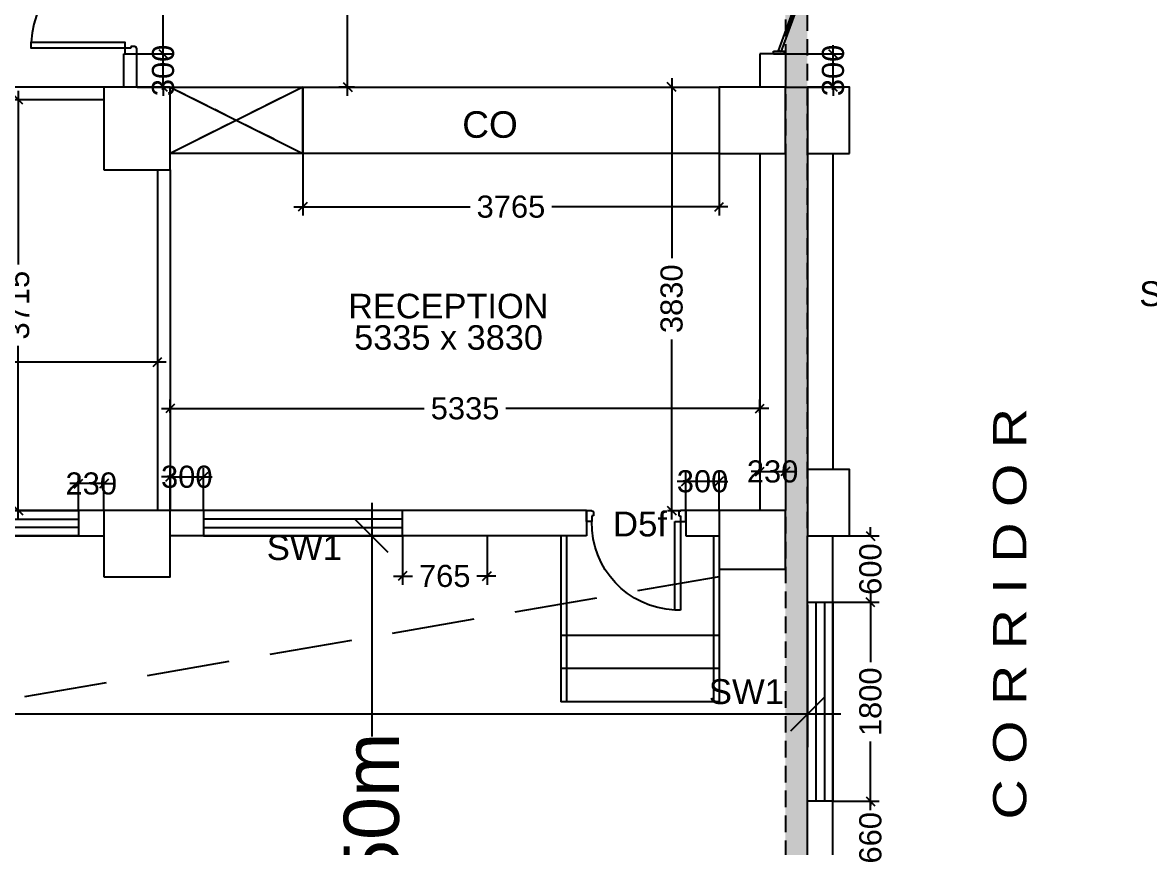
# Model space of a CAD drawing. Extents: x 6345096 to 6738923, y -6490958 to -6305885.
# Drawn here: x 6599949 to 6610143, y -6354358 to -6346897 of the extents above; entities that cross this region are included whole.
import ezdxf
from ezdxf.enums import TextEntityAlignment as Align

# ---------------------------------------------------------------- set-up
doc = ezdxf.new("R2010")
doc.units = 0
doc.header["$LTSCALE"] = 600
doc.header["$MEASUREMENT"] = 0
doc.header["$PDMODE"] = 35
doc.linetypes.add('HIDDEN', pattern=[0.375, 0.25, -0.125])
doc.linetypes.add('HIDDEN2', pattern=[0.1875, 0.125, -0.0625])
doc.layers.get('0').update_dxf_attribs({"linetype": 'CONTINUOUS'})
doc.layers.get('Defpoints').update_dxf_attribs({"linetype": 'CONTINUOUS'})
for name, color, linetype in [('8', 8, 'CONTINUOUS'), ('C00-00-00', 7, 'CONTINUOUS'), ('Counter', 7, 'CONTINUOUS'), ('DIMEN', 5, 'CONTINUOUS'), ('DOOR', 32, 'CONTINUOUS'), ('Duct', 8, 'CONTINUOUS'), ('Exp.Joint', 104, 'CONTINUOUS'), ('FURN', 32, 'CONTINUOUS'), ('HS', 251, 'CONTINUOUS'), ('joinery', 7, 'CONTINUOUS'), ('LA-column', 3, 'CONTINUOUS'), ('Room Dim', 1, 'CONTINUOUS'), ('Stairscase', 7, 'CONTINUOUS'), ('TEXT', 6, 'CONTINUOUS'), ('TXT', 6, 'CONTINUOUS'), ('Walls', 7, 'CONTINUOUS'), ('WIN', 151, 'CONTINUOUS'), ('Working Dim', 5, 'CONTINUOUS')]:
    doc.layers.add(name, color=color, linetype=linetype)
doc.styles.add('ari', font='arial.ttf')
doc.styles.add('ARIAL', font='arial.ttf')
doc.styles.get("Standard").update_dxf_attribs({"font": 'romans.shx'})
doc.dimstyles.new('int. dim', dxfattribs={"dimtxt": 200, "dimasz": 80, "dimexe": 80, "dimexo": 0, "dimgap": 70, "dimtad": 0, "dimdec": 0, "dimzin": 12, "dimdsep": 46, "dimtxsty": 'ari', "dimblk": 'OBLIQUE', "dimcen": 2, "dimdle": 80, "dimclrd": 256, "dimclre": 256, "dimclrt": 6, "dimadec": 0, "dimazin": 0, "dimtfac": 1, "dimtdec": 0, "dimtix": 1, "dimtmove": 2, "dimatfit": 3, "dimfxl": 1, "dimtolj": 1, "dimtzin": 0, "dimlwd": -1, "dimlwe": -1, "dimarcsym": 0})
doc.dimstyles.new('STANDARD$0', dxfattribs={"dimscale": 0, "dimtxt": 150, "dimasz": 125, "dimexe": 0.75, "dimexo": 1, "dimgap": 25, "dimtad": 1, "dimdec": 0, "dimdsep": 46, "dimtxsty": 'Standard', "dimblk1": 'DOT', "dimblk2": 'DOT', "dimsah": 1, "dimcen": 2.5, "dimclrd": 1, "dimclre": 1, "dimclrt": 3, "dimadec": 0, "dimazin": 0, "dimtfac": 1, "dimtdec": 0, "dimtmove": 0, "dimatfit": 3, "dimldrblk": 'DOT', "dimfxl": 1, "dimtolj": 1, "dimtzin": 0, "dimarcsym": 0})

# ---------------------------------------------------------------- blocks, each defined once
blk = doc.blocks.new('Z$W@#5624')
at = {"layer": 'DOOR'}
for p, q in [((19, 470), (840, 769)), ((28, 446), (849, 745)), ((188, 518), (680, 697)), ((676, 709), (685, 685)), ((183, 529), (192, 506)), ((0, 400), (0, 499)), ((0, 499), (25, 499)), ((19, 470), (28, 446)), ((25, 400), (25, 499)), ((1770, 453), (949, 154)), ((1779, 429), (957, 130)), ((1779, 429), (1770, 453)), ((1798, 499), (1773, 499)), ((1773, 400), (1773, 499)), ((1798, 400), (1798, 499)), ((0, 400), (25, 400)), ((1610, 381), (1117, 202)), ((1614, 369), (1606, 393)), ((1798, 400), (1773, 400)), ((1113, 214), (1122, 190))]:
    blk.add_line(p, q, dxfattribs=at)
at = {"layer": 'DOOR', "color": 145}
for centre, start_param, end_param in [((0, 449), 2.617994, 3.665191), ((1798, 449), -0.523599, 0.523599)]:
    blk.add_ellipse(centre, major_axis=(-899, 0), ratio=1, start_param=start_param, end_param=end_param, dxfattribs=at)
blk = doc.blocks.new('Z$W@#10897')
at = {"layer": 'DOOR'}
for p, q in [((43.9, 88.2), (0, 88.2)), ((0, 88.2), (0, 0)), ((43.9, 43.7), (43.9, 88.2)), ((1456.1, 43.7), (1456.1, 88.2)), ((1456.1, 88.2), (1500, 88.2)), ((1500, 88.2), (1500, 0)), ((0, 0), (43.9, 0)), ((55.8, 43.7), (43.9, 43.7)), ((43.9, 0), (43.9, 2)), ((55.8, 11.9), (53.8, 11.9)), ((55.8, 11.9), (55.8, 43.7)), ((1444.2, 11.9), (1444.2, 43.7)), ((1444.2, 43.7), (1456.1, 43.7)), ((1444.2, 11.9), (1446.2, 11.9)), ((1456.1, 0), (1456.1, 2)), ((1500, 0), (1456.1, 0))]:
    blk.add_line(p, q, dxfattribs=at)
for points in [[(88.4, 794.4), (88.4, 88.2), (43.9, 88.2), (43.9, 794.4)], [(1411.6, 794.4), (1411.6, 88.2), (1456.1, 88.2), (1456.1, 794.4)]]:
    blk.add_lwpolyline(points, close=True, dxfattribs=at)
at = {"layer": 'DOOR', "color": 145}
for centre, start, end in [((56.7, 101.7), 358.88707, 87.38228), ((1443.3, 101.7), 92.61772, 181.11293)]:
    blk.add_arc(centre, 693.4, start, end, dxfattribs=at)
at = {"layer": 'DOOR'}
for centre, start, end in [((43.9, 11.9), 270, 0), ((1456.1, 11.9), 180, 270)]:
    blk.add_arc(centre, 9.92, start, end, dxfattribs=at)
blk = doc.blocks.new('_Oblique')
at = {"color": 0, "linetype": 'ByBlock', "lineweight": -2}
blk.add_line((-0.5, -0.5), (0.5, 0.5), dxfattribs=at)
blk = doc.blocks.new('*D273')
at = {"layer": 'Defpoints', "color": 0, "transparency": 16777216}
for p in [(6603108, -6351540), (6603179, -6351540, -2), (6603179, -6357040, -7)]:
    blk.add_point(p, dxfattribs=at)
at = {"layer": 'DIMEN', "color": 8, "transparency": 16777216}
for p, q in [((6603108, -6351240), (6603108, -6353355)), ((6603179, -6351540), (6602808, -6351540)), ((6603108, -6357340), (6603108, -6355225)), ((6603179, -6357040), (6602808, -6357040))]:
    blk.add_line(p, q, dxfattribs=at)
at = {"layer": 'DIMEN', "color": 8, "transparency": 16777216, "xscale": 300, "yscale": 300, "zscale": 300}
for p, rotation in [((6603108, -6351540), 90), ((6603108, -6357040), 270)]:
    blk.add_blockref('_Oblique', p, dxfattribs=dict(at, rotation=rotation))
at = {"layer": 'DIMEN', "color": 7, "transparency": 16777216, "insert": (6603108, -6354290), "char_height": 500, "attachment_point": 5, "rotation": 90, "style": 'ari'}
blk.add_mtext('\\A1;5.50m', dxfattribs=at)
blk = doc.blocks.new('*D573')
at = {"layer": 'Defpoints', "color": 0, "transparency": 16777216}
for p in [(6600982, -6347180, 0), (6601221, -6347180), (6600985, -6347480, 5)]:
    blk.add_point(p, dxfattribs=at)
at = {"layer": 'Working Dim', "transparency": 16777216}
for p, q in [((6601221, -6347180), (6601221, -6347100)), ((6600982, -6347180), (6601301, -6347180)), ((6601221, -6347480), (6601221, -6347180)), ((6600985, -6347480), (6601301, -6347480)), ((6601221, -6347480), (6601221, -6347560))]:
    blk.add_line(p, q, dxfattribs=at)
at = {"layer": 'Working Dim', "transparency": 16777216, "xscale": 80, "yscale": 80, "zscale": 80}
for p, rotation in [((6601221, -6347180), 270), ((6601221, -6347480), 90)]:
    blk.add_blockref('_Oblique', p, dxfattribs=dict(at, rotation=rotation))
at = {"layer": 'Working Dim', "color": 6, "transparency": 16777216, "insert": (6601221, -6347330), "char_height": 200, "attachment_point": 5, "rotation": 90, "style": 'ari'}
blk.add_mtext('\\A1;300', dxfattribs=at)
blk = doc.blocks.new('*D574')
at = {"layer": 'Defpoints', "color": 0, "transparency": 16777216}
for p in [(6600982, -6345380, 5), (6601221, -6345380), (6600982, -6347180, 0)]:
    blk.add_point(p, dxfattribs=at)
at = {"layer": 'Working Dim', "transparency": 16777216}
for p, q in [((6601221, -6345300), (6601221, -6345921)), ((6600982, -6345380), (6601301, -6345380)), ((6601221, -6347260), (6601221, -6346639)), ((6600982, -6347180), (6601301, -6347180))]:
    blk.add_line(p, q, dxfattribs=at)
at = {"layer": 'Working Dim', "transparency": 16777216, "xscale": 80, "yscale": 80, "zscale": 80}
for p, rotation in [((6601221, -6345380), 90), ((6601221, -6347180), 270)]:
    blk.add_blockref('_Oblique', p, dxfattribs=dict(at, rotation=rotation))
at = {"layer": 'Working Dim', "color": 6, "transparency": 16777216, "insert": (6601221, -6346280), "char_height": 200, "attachment_point": 5, "rotation": 90, "style": 'ari'}
blk.add_mtext('\\A1;1800', dxfattribs=at)
blk = doc.blocks.new('*D576')
at = {"layer": 'Defpoints', "color": 0, "transparency": 16777216}
for p in [(6606849, -6347180, 0), (6607281, -6347180), (6606849, -6347480, 0)]:
    blk.add_point(p, dxfattribs=at)
at = {"layer": 'Working Dim', "transparency": 16777216}
for p, q in [((6607281, -6347180), (6607281, -6347100)), ((6606849, -6347180), (6607361, -6347180)), ((6607281, -6347480), (6607281, -6347180)), ((6606849, -6347480), (6607361, -6347480)), ((6607281, -6347480), (6607281, -6347560))]:
    blk.add_line(p, q, dxfattribs=at)
at = {"layer": 'Working Dim', "transparency": 16777216, "xscale": 80, "yscale": 80, "zscale": 80}
for p, rotation in [((6607281, -6347180), 270), ((6607281, -6347480), 90)]:
    blk.add_blockref('_Oblique', p, dxfattribs=dict(at, rotation=rotation))
at = {"layer": 'Working Dim', "color": 6, "transparency": 16777216, "insert": (6607281, -6347330), "char_height": 200, "attachment_point": 5, "rotation": 90, "style": 'ari'}
blk.add_mtext('\\A1;300', dxfattribs=at)
blk = doc.blocks.new('*D577')
at = {"layer": 'Defpoints', "color": 0, "transparency": 16777216}
for p in [(6605784, -6347480, 0), (6605784, -6351310, 6), (6605821, -6351310)]:
    blk.add_point(p, dxfattribs=at)
at = {"layer": 'Working Dim', "transparency": 16777216}
for p, q in [((6605821, -6347400), (6605821, -6349027)), ((6605784, -6347480), (6605901, -6347480)), ((6605821, -6351390), (6605821, -6349764)), ((6605784, -6351310), (6605901, -6351310))]:
    blk.add_line(p, q, dxfattribs=at)
at = {"layer": 'Working Dim', "transparency": 16777216, "xscale": 80, "yscale": 80, "zscale": 80}
for p, rotation in [((6605821, -6347480), 90), ((6605821, -6351310), 270)]:
    blk.add_blockref('_Oblique', p, dxfattribs=dict(at, rotation=rotation))
at = {"layer": 'Working Dim', "color": 6, "transparency": 16777216, "insert": (6605821, -6349395), "char_height": 200, "attachment_point": 5, "rotation": 90, "style": 'ari'}
blk.add_mtext('\\A1;3830', dxfattribs=at)
blk = doc.blocks.new('*D578')
at = {"layer": 'Defpoints', "color": 0, "transparency": 16777216}
for p in [(6606619, -6350387), (6601285, -6350427, 5), (6606619, -6350427, 4)]:
    blk.add_point(p, dxfattribs=at)
at = {"layer": 'Working Dim', "transparency": 16777216}
for p, q in [((6601205, -6350387), (6603583, -6350387)), ((6601285, -6350427), (6601285, -6350307)), ((6606699, -6350387), (6604322, -6350387)), ((6606619, -6350427), (6606619, -6350307))]:
    blk.add_line(p, q, dxfattribs=at)
at = {"layer": 'Working Dim', "transparency": 16777216, "xscale": 80, "yscale": 80, "zscale": 80, "rotation": 180}
blk.add_blockref('_Oblique', (6601285, -6350387), dxfattribs=at)
at = {"layer": 'Working Dim', "transparency": 16777216, "xscale": 80, "yscale": 80, "zscale": 80}
blk.add_blockref('_Oblique', (6606619, -6350387), dxfattribs=at)
at = {"layer": 'Working Dim', "color": 6, "transparency": 16777216, "insert": (6603952, -6350387), "char_height": 200, "attachment_point": 5, "style": 'ari'}
blk.add_mtext('\\A1;5335', dxfattribs=at)
blk = doc.blocks.new('*D579')
at = {"layer": 'Defpoints', "color": 0, "transparency": 16777216}
for p in [(6606619, -6350990, 5), (6606849, -6350958), (6606849, -6350990, 5)]:
    blk.add_point(p, dxfattribs=at)
at = {"layer": 'Working Dim', "transparency": 16777216}
for p, q in [((6606619, -6350990), (6606619, -6350878)), ((6606849, -6350990), (6606849, -6350878)), ((6606619, -6350958), (6606539, -6350958)), ((6606619, -6350958), (6606849, -6350958)), ((6606849, -6350958), (6606929, -6350958))]:
    blk.add_line(p, q, dxfattribs=at)
at = {"layer": 'Working Dim', "transparency": 16777216, "xscale": 80, "yscale": 80, "zscale": 80}
blk.add_blockref('_Oblique', (6606619, -6350958), dxfattribs=at)
at = {"layer": 'Working Dim', "transparency": 16777216, "xscale": 80, "yscale": 80, "zscale": 80, "rotation": 180}
blk.add_blockref('_Oblique', (6606849, -6350958), dxfattribs=at)
at = {"layer": 'Working Dim', "color": 6, "transparency": 16777216, "insert": (6606734, -6350958), "char_height": 200, "attachment_point": 5, "style": 'ari'}
blk.add_mtext('\\A1;230', dxfattribs=at)
blk = doc.blocks.new('*D580')
at = {"layer": 'Defpoints', "color": 0, "transparency": 16777216}
for p in [(6602890, -6341480), (6602951, -6341480, 5), (6602951, -6347480, 0)]:
    blk.add_point(p, dxfattribs=at)
at = {"layer": 'Working Dim', "transparency": 16777216}
for p, q in [((6602890, -6341400), (6602890, -6344111)), ((6602951, -6341480), (6602810, -6341480)), ((6602890, -6347560), (6602890, -6344849)), ((6602951, -6347480), (6602810, -6347480))]:
    blk.add_line(p, q, dxfattribs=at)
at = {"layer": 'Working Dim', "transparency": 16777216, "xscale": 80, "yscale": 80, "zscale": 80}
for p, rotation in [((6602890, -6341480), 90), ((6602890, -6347480), 270)]:
    blk.add_blockref('_Oblique', p, dxfattribs=dict(at, rotation=rotation))
at = {"layer": 'Working Dim', "color": 6, "transparency": 16777216, "insert": (6602890, -6344480), "char_height": 200, "attachment_point": 5, "rotation": 90, "style": 'ari'}
blk.add_mtext('\\A1;6000', dxfattribs=at)
blk = doc.blocks.new('*D581')
at = {"layer": 'Defpoints', "color": 0, "transparency": 16777216}
for p in [(6605950, -6351047), (6605950, -6351310, 5), (6606250, -6351310, 5)]:
    blk.add_point(p, dxfattribs=at)
at = {"layer": 'Working Dim', "transparency": 16777216}
for p, q in [((6605950, -6351310), (6605950, -6350967)), ((6606250, -6351310), (6606250, -6350967)), ((6605950, -6351047), (6605870, -6351047)), ((6606250, -6351047), (6605950, -6351047)), ((6606250, -6351047), (6606330, -6351047))]:
    blk.add_line(p, q, dxfattribs=at)
at = {"layer": 'Working Dim', "transparency": 16777216, "xscale": 80, "yscale": 80, "zscale": 80}
blk.add_blockref('_Oblique', (6605950, -6351047), dxfattribs=at)
at = {"layer": 'Working Dim', "transparency": 16777216, "xscale": 80, "yscale": 80, "zscale": 80, "rotation": 180}
blk.add_blockref('_Oblique', (6606250, -6351047), dxfattribs=at)
at = {"layer": 'Working Dim', "color": 6, "transparency": 16777216, "insert": (6606100, -6351047), "char_height": 200, "attachment_point": 5, "style": 'ari'}
blk.add_mtext('\\A1;300', dxfattribs=at)
blk = doc.blocks.new('*D582')
at = {"layer": 'Defpoints', "color": 0, "transparency": 16777216}
for p in [(6601586, -6351006), (6601285, -6351310, 5), (6601586, -6351310, 11)]:
    blk.add_point(p, dxfattribs=at)
at = {"layer": 'Working Dim', "transparency": 16777216}
for p, q in [((6601285, -6351006), (6601205, -6351006)), ((6601285, -6351310), (6601285, -6350926)), ((6601285, -6351006), (6601586, -6351006)), ((6601586, -6351310), (6601586, -6350926)), ((6601586, -6351006), (6601666, -6351006))]:
    blk.add_line(p, q, dxfattribs=at)
at = {"layer": 'Working Dim', "transparency": 16777216, "xscale": 80, "yscale": 80, "zscale": 80}
blk.add_blockref('_Oblique', (6601285, -6351006), dxfattribs=at)
at = {"layer": 'Working Dim', "transparency": 16777216, "xscale": 80, "yscale": 80, "zscale": 80, "rotation": 180}
blk.add_blockref('_Oblique', (6601586, -6351006), dxfattribs=at)
at = {"layer": 'Working Dim', "color": 6, "transparency": 16777216, "insert": (6601435, -6351006), "char_height": 200, "attachment_point": 5, "style": 'ari'}
blk.add_mtext('\\A1;300', dxfattribs=at)
blk = doc.blocks.new('*D589')
at = {"layer": 'Defpoints', "color": 0, "transparency": 16777216}
for p in [(6594706, -6349967, 5), (6601170, -6349967, 5), (6601170, -6349967)]:
    blk.add_point(p, dxfattribs=at)
at = {"layer": 'Working Dim', "transparency": 16777216}
for p, q in [((6594706, -6349967), (6594706, -6349887)), ((6594626, -6349967), (6597569, -6349967)), ((6601250, -6349967), (6598308, -6349967)), ((6601170, -6349967), (6601170, -6350047))]:
    blk.add_line(p, q, dxfattribs=at)
at = {"layer": 'Working Dim', "transparency": 16777216, "xscale": 80, "yscale": 80, "zscale": 80, "rotation": 180}
blk.add_blockref('_Oblique', (6594706, -6349967), dxfattribs=at)
at = {"layer": 'Working Dim', "transparency": 16777216, "xscale": 80, "yscale": 80, "zscale": 80}
blk.add_blockref('_Oblique', (6601170, -6349967), dxfattribs=at)
at = {"layer": 'Working Dim', "color": 6, "transparency": 16777216, "insert": (6597938, -6349967), "char_height": 200, "attachment_point": 5, "style": 'ari'}
blk.add_mtext('\\A1;6465', dxfattribs=at)
blk = doc.blocks.new('*D594')
at = {"layer": 'Defpoints', "color": 0, "transparency": 16777216}
for p in [(6599911, -6347595), (6599943, -6347595, 5), (6599943, -6351310, 10)]:
    blk.add_point(p, dxfattribs=at)
at = {"layer": 'Working Dim', "transparency": 16777216}
for p, q in [((6599911, -6347515), (6599911, -6349084)), ((6599943, -6347595), (6599831, -6347595)), ((6599911, -6351390), (6599911, -6349822)), ((6599943, -6351310), (6599831, -6351310))]:
    blk.add_line(p, q, dxfattribs=at)
at = {"layer": 'Working Dim', "transparency": 16777216, "xscale": 80, "yscale": 80, "zscale": 80}
for p, rotation in [((6599911, -6347595), 90), ((6599911, -6351310), 270)]:
    blk.add_blockref('_Oblique', p, dxfattribs=dict(at, rotation=rotation))
at = {"layer": 'Working Dim', "color": 6, "transparency": 16777216, "insert": (6599911, -6349453), "char_height": 200, "attachment_point": 5, "rotation": 90, "style": 'ari'}
blk.add_mtext('\\A1;3715', dxfattribs=at)
blk = doc.blocks.new('*D603')
at = {"layer": 'Defpoints', "color": 0, "transparency": 16777216}
for p in [(6600456, -6351067), (6600456, -6351310, 11), (6600686, -6351310, 11)]:
    blk.add_point(p, dxfattribs=at)
at = {"layer": 'Working Dim', "transparency": 16777216}
for p, q in [((6600456, -6351310), (6600456, -6350987)), ((6600686, -6351310), (6600686, -6350987)), ((6600456, -6351067), (6600376, -6351067)), ((6600686, -6351067), (6600456, -6351067)), ((6600686, -6351067), (6600766, -6351067))]:
    blk.add_line(p, q, dxfattribs=at)
at = {"layer": 'Working Dim', "transparency": 16777216, "xscale": 80, "yscale": 80, "zscale": 80}
blk.add_blockref('_Oblique', (6600456, -6351067), dxfattribs=at)
at = {"layer": 'Working Dim', "transparency": 16777216, "xscale": 80, "yscale": 80, "zscale": 80, "rotation": 180}
blk.add_blockref('_Oblique', (6600686, -6351067), dxfattribs=at)
at = {"layer": 'Working Dim', "color": 6, "transparency": 16777216, "insert": (6600571, -6351067), "char_height": 200, "attachment_point": 5, "style": 'ari'}
blk.add_mtext('\\A1;230', dxfattribs=at)
blk = doc.blocks.new('*D612')
at = {"layer": 'Defpoints', "color": 0, "transparency": 16777216}
for p in [(6607430, -6351540, 1), (6607280, -6352140, 5), (6607619, -6352140)]:
    blk.add_point(p, dxfattribs=at)
at = {"layer": 'Working Dim', "transparency": 16777216}
for p, q in [((6607619, -6351540), (6607619, -6351460)), ((6607430, -6351540), (6607699, -6351540)), ((6607619, -6351540), (6607619, -6351549)), ((6607619, -6352140), (6607619, -6352131)), ((6607280, -6352140), (6607699, -6352140)), ((6607619, -6352140), (6607619, -6352220))]:
    blk.add_line(p, q, dxfattribs=at)
at = {"layer": 'Working Dim', "transparency": 16777216, "xscale": 80, "yscale": 80, "zscale": 80}
for p, rotation in [((6607619, -6351540), 270), ((6607619, -6352140), 90)]:
    blk.add_blockref('_Oblique', p, dxfattribs=dict(at, rotation=rotation))
at = {"layer": 'Working Dim', "color": 6, "transparency": 16777216, "insert": (6607619, -6351840), "char_height": 200, "attachment_point": 5, "rotation": 90, "style": 'ari'}
blk.add_mtext('\\A1;600', dxfattribs=at)
blk = doc.blocks.new('*D613')
at = {"layer": 'Defpoints', "color": 0, "transparency": 16777216}
for p in [(6607280, -6352140, 5), (6607280, -6353940, 5), (6607619, -6353940)]:
    blk.add_point(p, dxfattribs=at)
at = {"layer": 'Working Dim', "transparency": 16777216}
for p, q in [((6607619, -6352060), (6607619, -6352681)), ((6607280, -6352140), (6607699, -6352140)), ((6607619, -6354020), (6607619, -6353399)), ((6607280, -6353940), (6607699, -6353940))]:
    blk.add_line(p, q, dxfattribs=at)
at = {"layer": 'Working Dim', "transparency": 16777216, "xscale": 80, "yscale": 80, "zscale": 80}
for p, rotation in [((6607619, -6352140), 90), ((6607619, -6353940), 270)]:
    blk.add_blockref('_Oblique', p, dxfattribs=dict(at, rotation=rotation))
at = {"layer": 'Working Dim', "color": 6, "transparency": 16777216, "insert": (6607619, -6353040), "char_height": 200, "attachment_point": 5, "rotation": 90, "style": 'ari'}
blk.add_mtext('\\A1;1800', dxfattribs=at)
blk = doc.blocks.new('*D614')
at = {"layer": 'Defpoints', "color": 0, "transparency": 16777216}
for p in [(6607280, -6353940, 5), (6607280, -6354600, 5), (6607619, -6354600)]:
    blk.add_point(p, dxfattribs=at)
at = {"layer": 'Working Dim', "transparency": 16777216}
for p, q in [((6607619, -6353940), (6607619, -6353860)), ((6607280, -6353940), (6607699, -6353940)), ((6607619, -6353940), (6607619, -6353979)), ((6607619, -6354600), (6607619, -6354561)), ((6607280, -6354600), (6607699, -6354600)), ((6607619, -6354600), (6607619, -6354680))]:
    blk.add_line(p, q, dxfattribs=at)
at = {"layer": 'Working Dim', "transparency": 16777216, "xscale": 80, "yscale": 80, "zscale": 80}
for p, rotation in [((6607619, -6353940), 270), ((6607619, -6354600), 90)]:
    blk.add_blockref('_Oblique', p, dxfattribs=dict(at, rotation=rotation))
at = {"layer": 'Working Dim', "color": 6, "transparency": 16777216, "insert": (6607619, -6354270), "char_height": 200, "attachment_point": 5, "rotation": 90, "style": 'ari'}
blk.add_mtext('\\A1;660', dxfattribs=at)
blk = doc.blocks.new('*D1188')
at = {"layer": 'Defpoints', "color": 0, "transparency": 16777216}
for p in [(6576789, -6352150, 11182), (6607050, -6352162, 5), (6607050, -6353152)]:
    blk.add_point(p, dxfattribs=at)
at = {"layer": 'DIMEN', "color": 8, "transparency": 16777216}
for p, q in [((6576789, -6352150), (6576789, -6353452)), ((6607050, -6352162), (6607050, -6353452)), ((6576489, -6353152), (6590791, -6353152)), ((6607350, -6353152), (6593048, -6353152))]:
    blk.add_line(p, q, dxfattribs=at)
at = {"layer": 'DIMEN', "color": 8, "transparency": 16777216, "xscale": 300, "yscale": 300, "zscale": 300, "rotation": 180}
blk.add_blockref('_Oblique', (6576789, -6353152), dxfattribs=at)
at = {"layer": 'DIMEN', "color": 8, "transparency": 16777216, "xscale": 300, "yscale": 300, "zscale": 300}
blk.add_blockref('_Oblique', (6607050, -6353152), dxfattribs=at)
at = {"layer": 'DIMEN', "color": 7, "transparency": 16777216, "insert": (6591919, -6353152), "char_height": 500, "attachment_point": 5, "style": 'ari'}
blk.add_mtext('\\A1;30.26m', dxfattribs=at)
blk = doc.blocks.new('*D1254')
at = {"layer": 'Defpoints', "color": 0, "transparency": 16777216}
for p in [(6603386, -6351541, 11), (6604151, -6351541, 5), (6604151, -6351903)]:
    blk.add_point(p, dxfattribs=at)
at = {"layer": 'Working Dim', "transparency": 16777216}
for p, q in [((6603386, -6351541), (6603386, -6351983)), ((6604151, -6351541), (6604151, -6351983)), ((6603306, -6351903), (6603477, -6351903)), ((6604231, -6351903), (6604059, -6351903))]:
    blk.add_line(p, q, dxfattribs=at)
at = {"layer": 'Working Dim', "transparency": 16777216, "xscale": 80, "yscale": 80, "zscale": 80, "rotation": 180}
blk.add_blockref('_Oblique', (6603386, -6351903), dxfattribs=at)
at = {"layer": 'Working Dim', "transparency": 16777216, "xscale": 80, "yscale": 80, "zscale": 80}
blk.add_blockref('_Oblique', (6604151, -6351903), dxfattribs=at)
at = {"layer": 'Working Dim', "color": 6, "transparency": 16777216, "insert": (6603768, -6351903), "char_height": 200, "attachment_point": 5, "style": 'ari'}
blk.add_mtext('\\A1;765', dxfattribs=at)
blk = doc.blocks.new('1000')
at = {"layer": 'DOOR'}
for p, q in [((0, -100), (0, 0)), ((0, 0), (50, 0)), ((50, -100), (0, -100)), ((50, 0), (50, -2)), ((63, -49), (50, -49)), ((50, -49), (50, -100)), ((50, -100), (50, -901)), ((100, -100), (50, -100)), ((63, -13), (61, -13)), ((63, -13), (63, -49)), ((100, -901), (100, -100)), ((837, -13), (837, -49)), ((837, -13), (839, -13)), ((837, -49), (850, -49)), ((850, 0), (850, -2)), ((900, 0), (850, 0)), ((850, -49), (850, -100)), ((850, -100), (900, -100)), ((900, -100), (900, 0)), ((50, -901), (100, -901))]:
    blk.add_line(p, q, dxfattribs=at)
for centre, major_axis, start_param, end_param in [((50, -13), (-7.95, 7.95), 3.926991, 5.497787), ((850, -13), (7.95, 7.95), 0.785398, 2.356194)]:
    blk.add_ellipse(centre, major_axis=major_axis, ratio=1, start_param=start_param, end_param=end_param, dxfattribs=at)
at = {"layer": 'DOOR', "color": 145}
blk.add_ellipse((64, -115), major_axis=(-520, 590), ratio=1, start_param=2.464943, end_param=4.009476, dxfattribs=at)
blk = doc.blocks.new('A$C2CD672AE')
at = {"layer": 'C00-00-00', "color": 8, "linetype": 'HIDDEN'}
for points in [[(74730.1, 105113.6), (74730.1, 104883.6)], [(75630.1, 105113.6), (75630.2, 104883.6)], [(74500.1, 104883.6), (74500.1, 104883.6), (74500.1, 103383.6)], [(74550.1, 104883.6), (74550.1, 103383.6)]]:
    blk.add_lwpolyline(points, dxfattribs=at)
at = {"layer": 'C00-00-00', "color": 8, "linetype": 'HIDDEN', "elevation": 0.2}
for points in [[(75880.1, 104883.5), (75880.1, 103383.6)], [(75930.1, 104583.7), (75930.1, 103383.6)]]:
    blk.add_lwpolyline(points, dxfattribs=at)
at = {"layer": 'FURN', "color": 8, "linetype": 'HIDDEN'}
for p, q in [((72165.8, 108943.6, 0.2), (70966.1, 108343.6, 0.2)), ((70966.1, 108943.6, 0.2), (72165.8, 108343.6, 0.2))]:
    blk.add_line(p, q, dxfattribs=at)
at = {"layer": 'FURN', "color": 8, "linetype": 'HIDDEN', "elevation": 0.2}
blk.add_lwpolyline([(70966.1, 108943.6), (72165.8, 108943.6), (72165.8, 108343.6), (70966.1, 108343.6)], close=True, dxfattribs=at)
at = {"layer": 'Walls', "color": 8, "linetype": 'HIDDEN'}
for p, q in [((70547.6, 108943.6), (70547.6, 109243.6)), ((70662.6, 108943.6), (70662.6, 109243.6)), ((76530.1, 109243.6), (76300.1, 109243.6)), ((76300.1, 109243.6), (76300.1, 108943.6)), ((76530.1, 109243.6), (76530.1, 108943.6)), ((76300, 108343.5), (76300, 105113.7)), ((76530.1, 108343.5), (76530.1, 105113.7)), ((76730.1, 108343.5), (76730.1, 105483.5)), ((76960.2, 108343.5), (76960.2, 105483.5)), ((70851.1, 108193.5), (70851.1, 105113.6)), ((70966.1, 108193.5), (70966.1, 105113.6)), ((70366.1, 105113.6), (64872.1, 105113.5)), ((74730.1, 105113.6), (70966.1, 105113.6)), ((75930.1, 105113.6), (75630.1, 105113.6)), ((64872.1, 104883.5), (70366.1, 104883.5)), ((74730.1, 104883.6), (70966.1, 104883.6)), ((75630.2, 104883.6), (75930.1, 104883.5)), ((76730.1, 97953.4), (76730.1, 104883.5)), ((76960.1, 97953.4), (76960.1, 104883.5)), ((75930.1, 103983.6, -2.4), (74500.1, 103983.6, -2.4)), ((75930.1, 103683.6, -2.4), (74500.1, 103683.6, -2.4)), ((75930.1, 103383.6, -2.4), (74500.1, 103383.6, -2.4))]:
    blk.add_line(p, q, dxfattribs=at)
for points in [[(70547.6, 109243.6), (70662.6, 109243.6)], [(70366.1, 108943.6), (66372.1, 108943.6)], [(70366.1, 108828.6), (66372.1, 108828.6)]]:
    blk.add_lwpolyline(points, dxfattribs=at)
at = {"layer": 'TXT', "color": 8, "linetype": 'HIDDEN', "style": 'ARIAL', "width": 1.2}
blk.add_text('3.60 M      W I D E      C O R R I D O R', height=300.522, rotation=90, dxfattribs=at).set_placement((78709.6, 101702.7, 2.1), align=Align.CENTER)
blk = doc.blocks.new('*D2471')
at = {"layer": 'Defpoints', "color": 0, "transparency": 16777216}
for p in [(6602484, -6348080, 0), (6606250, -6348080), (6602484, -6348563)]:
    blk.add_point(p, dxfattribs=at)
at = {"layer": 'Working Dim', "transparency": 16777216}
for p, q in [((6602484, -6348080), (6602484, -6348643)), ((6606250, -6348080), (6606250, -6348643)), ((6602404, -6348563), (6603998, -6348563)), ((6606330, -6348563), (6604736, -6348563))]:
    blk.add_line(p, q, dxfattribs=at)
at = {"layer": 'Working Dim', "transparency": 16777216, "xscale": 80, "yscale": 80, "zscale": 80, "rotation": 180}
blk.add_blockref('_Oblique', (6602484, -6348563), dxfattribs=at)
at = {"layer": 'Working Dim', "transparency": 16777216, "xscale": 80, "yscale": 80, "zscale": 80}
blk.add_blockref('_Oblique', (6606250, -6348563), dxfattribs=at)
at = {"layer": 'Working Dim', "color": 6, "transparency": 16777216, "insert": (6604367, -6348563), "char_height": 200, "attachment_point": 5, "style": 'ari'}
blk.add_mtext('\\A1;3765', dxfattribs=at)

msp = doc.modelspace()

# ---------------------------------------------------------------- hatches: boundary and pattern name
at = {"layer": 'Exp.Joint', "linetype": 'HIDDEN'}
msp.add_hatch(color=256, dxfattribs=at).paths.add_polyline_path([(6607049.53, -6334493.662), (6606849.529, -6334493.662), (6606849.529, -6455196.234), (6607049.53, -6455196.234)])

# ---------------------------------------------------------------- linework, layer by layer
at = {"layer": 'Counter', "color": 8, "linetype": 'Continuous'}
for p, q in [((6602484.209, -6347480.318, -4.94), (6601285.439, -6348080.318, -4.94)), ((6601285.439, -6347480.318, -4.94), (6602484.209, -6348080.318, -4.94))]:
    msp.add_line(p, q, dxfattribs=at)
at = {"layer": 'Counter', "color": 8, "linetype": 'Continuous', "elevation": -4.94}
msp.add_lwpolyline([(6601285.439, -6347480.318), (6602484.209, -6347480.318), (6602484.209, -6348080.318), (6601285.439, -6348080.318)], close=True, dxfattribs=at)
at = {"layer": 'Counter', "linetype": 'Continuous', "elevation": -4.94}
msp.add_lwpolyline([(6602484.209, -6347480.318), (6606249.44, -6347480.429), (6606249.44, -6347480.429), (6606249.44, -6347480.429), (6606249.44, -6348080.318), (6602484.209, -6348080.318)], close=True, dxfattribs=at)
at = {"layer": 'Duct', "color": 8, "linetype": 'HIDDEN2', "ltscale": 10}
msp.add_line((6606249.529, -6351910.251, 5.322), (6577589.532, -6356867.128, -1.277), dxfattribs=at)
at = {"layer": 'Exp.Joint', "linetype": 'HIDDEN', "elevation": -11180.98}
msp.add_lwpolyline([(6607049.53, -6334493.662), (6606849.529, -6334493.662), (6606849.529, -6455196.234), (6607049.53, -6455196.234)], close=True, dxfattribs=at)
at = {"layer": 'FURN', "color": 8, "linetype": 'Continuous'}
for p, q in [((6602484.209, -6347480.318, 0.191), (6601285.439, -6348080.318, 0.191)), ((6601285.439, -6347480.318, 0.191), (6602484.209, -6348080.318, 0.191))]:
    msp.add_line(p, q, dxfattribs=at)
at = {"layer": 'FURN', "color": 8, "linetype": 'Continuous', "elevation": 0.191}
msp.add_lwpolyline([(6601285.439, -6347480.318), (6602484.209, -6347480.318), (6602484.209, -6348080.318), (6601285.439, -6348080.318)], close=True, dxfattribs=at)
at = {"layer": 'LA-column', "color": 2}
for points, elevation in [([(6600685.529, -6348230.251), (6601285.529, -6348230.251), (6601285.529, -6347480.251), (6600685.529, -6347480.251)], 5.322), ([(6607429.53, -6351540.425), (6607429.53, -6350940.425), (6607049.53, -6350940.425), (6607049.53, -6351540.425)], 5.131), ([(6600685.529, -6351910.251), (6601285.529, -6351910.251), (6601285.529, -6351310.251), (6600685.529, -6351310.251)], 0.191), ([(6606249.529, -6351840.251), (6606849.529, -6351840.251), (6606849.529, -6351310.251), (6606249.529, -6351310.251)], 0.191)]:
    msp.add_lwpolyline(points, close=True, dxfattribs=dict(at, elevation=elevation))
for points in [[(6606249.529, -6348080.251), (6606849.529, -6348080.251), (6606849.529, -6347480.251), (6606249.529, -6347480.251)], [(6607429.53, -6348080.435), (6607429.53, -6347480.435), (6607049.53, -6347480.435), (6607049.53, -6348080.435)]]:
    msp.add_lwpolyline(points, close=True, dxfattribs=at)
at = {"layer": 'Stairscase'}
for points in [[(6605049.529, -6351310.318), (6605049.529, -6351540.326)], [(6605949.529, -6351310.318), (6605949.535, -6351540.326)], [(6604819.529, -6351540.326), (6604819.529, -6351540.326), (6604819.529, -6353040.326)], [(6604869.529, -6351540.326), (6604869.529, -6353040.326)]]:
    msp.add_lwpolyline(points, dxfattribs=at)
at = {"layer": 'Stairscase', "elevation": 0.191}
for points in [[(6606199.529, -6351540.409), (6606199.529, -6353040.326)], [(6606249.529, -6351840.251), (6606249.529, -6353040.326)]]:
    msp.add_lwpolyline(points, dxfattribs=at)
at = {"layer": 'Walls', "linetype": 'Continuous'}
for p, q in [((6600866.939, -6347480.318), (6600866.939, -6347180.318)), ((6600981.939, -6347480.318), (6600981.939, -6347180.318)), ((6606849.44, -6347180.318), (6606619.44, -6347180.318)), ((6606619.44, -6347180.318), (6606619.44, -6347480.318)), ((6606849.44, -6347180.318), (6606849.44, -6347480.318)), ((6606619.354, -6348080.439), (6606619.354, -6351310.251)), ((6606849.44, -6348080.429), (6606849.44, -6351310.251)), ((6607049.529, -6348080.417), (6607049.529, -6350940.407)), ((6607279.615, -6348080.417), (6607279.615, -6350940.407)), ((6601170.439, -6348230.361), (6601170.439, -6351310.318)), ((6601285.439, -6348230.361), (6601285.439, -6351310.318)), ((6600685.529, -6351310.318), (6595191.439, -6351310.36)), ((6605049.529, -6351310.318), (6601285.439, -6351310.318)), ((6606249.529, -6351310.318), (6605949.529, -6351310.318)), ((6595191.439, -6351540.36), (6600685.529, -6351540.368)), ((6605049.529, -6351540.318), (6601285.439, -6351540.318)), ((6605949.535, -6351540.326), (6606249.529, -6351540.425)), ((6607049.53, -6358470.458), (6607049.53, -6351540.407)), ((6607279.53, -6358470.458), (6607279.53, -6351540.407))]:
    msp.add_line(p, q, dxfattribs=at)
at = {"layer": 'Walls', "color": 7}
for p, q in [((6606249.529, -6352440.326, -2.39), (6604819.529, -6352440.326, -2.39)), ((6606249.529, -6352740.326, -2.39), (6604819.529, -6352740.326, -2.39)), ((6606249.529, -6353040.326, -2.39), (6604819.529, -6353040.326, -2.39))]:
    msp.add_line(p, q, dxfattribs=at)
at = {"layer": 'Walls', "linetype": 'Continuous'}
for points in [[(6600866.939, -6347180.318), (6600981.939, -6347180.318)], [(6600685.439, -6347480.318), (6596691.529, -6347480.318)], [(6600685.439, -6347595.318), (6596691.529, -6347595.318)]]:
    msp.add_lwpolyline(points, dxfattribs=at)
at = {"layer": 'WIN', "linetype": 'Continuous'}
for points, elevation in [([(6598655.524, -6351540.368), (6598655.524, -6351310.368), (6600455.524, -6351310.368), (6600455.524, -6351540.368)], 10.529), ([(6603385.524, -6351540.318), (6603385.524, -6351310.318), (6601585.524, -6351310.318), (6601585.524, -6351540.318)], 10.529), ([(6598655.524, -6351463.368), (6598655.524, -6351387.368), (6600455.524, -6351387.368), (6600455.524, -6351463.368)], 10.529), ([(6603385.524, -6351463.318), (6603385.524, -6351387.318), (6601585.524, -6351387.318), (6601585.524, -6351463.318)], 10.529), ([(6607049.53, -6352140.251), (6607279.53, -6352140.251), (6607279.53, -6353940.251), (6607049.53, -6353940.251)], 5.322), ([(6607126.53, -6352140.251), (6607202.53, -6352140.251), (6607202.53, -6353940.251), (6607126.53, -6353940.251)], 5.322)]:
    msp.add_lwpolyline(points, close=True, dxfattribs=dict(at, elevation=elevation))

# ---------------------------------------------------------------- block references
at = {"layer": 'DOOR', "xscale": 1.199999967589974, "yscale": 1.199999967589974, "zscale": 1.199999967589974, "rotation": 90}
msp.add_blockref('Z$W@#10897', (6600981.939, -6347180.318, 0.191), dxfattribs=at)
at = {"layer": 'DOOR', "linetype": 'Continuous', "xscale": -1.001247152686119, "yscale": 1.001247152686119, "zscale": 1.001247151760859, "rotation": 270}
msp.add_blockref('Z$W@#5624', (6606341.94, -6347180.318, 0), dxfattribs=at)
at = {"layer": 'DOOR', "linetype": 'Continuous', "xscale": -1, "rotation": 359.9999871933953}
msp.add_blockref('1000', (6605949.529, -6351310.318), dxfattribs=at)
at = {"layer": 'HS'}
msp.add_blockref('A$C2CD672AE', (6530319.294, -6456423.902, 8.17), dxfattribs=at)

# ---------------------------------------------------------------- texts
at = {"layer": '8', "color": 6, "style": 'ari'}
msp.add_text('D5f', height=225, dxfattribs=at).set_placement((6605534.528, -6351544.521, 25.272), align=Align.CENTER)
at = {"layer": 'Counter', "color": 10, "style": 'ARIAL'}
msp.add_text('CO', height=240, dxfattribs=at).set_placement((6603926.382, -6347939.23, -4.94))
at = {"layer": 'joinery', "style": 'ari'}
for s, p in [('SSW2', (6610495.11, -6349461.967, -8.668)), ('SW1', (6602498.734, -6351757.825, 10.529)), ('SW1', (6606497.35, -6353060.514, 5.322))]:
    msp.add_text(s, height=225, dxfattribs=at).set_placement(p, align=Align.CENTER)
at = {"layer": 'Room Dim', "style": 'ARIAL'}
msp.add_text('5335 x 3830', height=222, dxfattribs=at).set_placement((6603802.878, -6349856.226, 0.191), align=Align.CENTER)
at = {"layer": 'TEXT', "color": 7, "style": 'ARIAL'}
msp.add_text('RECEPTION', height=222.3176, rotation=359.9999022, dxfattribs=at).set_placement((6603800.619, -6349572.35, 0.191), align=Align.CENTER)
at = {"layer": 'TXT', "color": 7, "style": 'ARIAL', "width": 1.2}
msp.add_text('3.60 M      W I D E      C O R R I D O R', height=300.52174, rotation=90, dxfattribs=at).set_placement((6609028.995, -6354721.246, 2.089), align=Align.CENTER)

# ---------------------------------------------------------------- dimensions: what is measured, and where the dimension line sits
at = {"layer": 'DIMEN'}
dim = msp.add_linear_dim(base=(6603108.252, -6351540.369, 5.131), p1=(6603179.217, -6357039.888, -1.415), p2=(6603179.307, -6351540.369, 2.985), angle=90, dimstyle='STANDARD$0', override={"dimscale": 1, "dimtxt": 500, "dimasz": 300, "dimexe": 300, "dimexo": 0, "dimgap": 1, "dimtad": 0, "dimdec": 2, "dimlfac": 0.001, "dimzin": 0, "dimpost": 'm', "dimtxsty": 'ari', "dimblk1": 'Oblique', "dimblk2": 'Oblique', "dimcen": 0, "dimdle": 300, "dimclrd": 8, "dimclre": 8, "dimclrt": 7, "dimadec": 2, "dimtdec": 2, "dimtmove": 2, "dimfxl": 0.75, "dimfrac": 1, "dimlwd": 65535, "dimlwe": 65535}, dxfattribs=at)
dim.commit()
dim.dimension.update_dxf_attribs({"geometry": '*D273', "text_midpoint": (6603108.252, -6354290.128, 5.131)})
dim = msp.add_linear_dim(base=(6607049.53, -6353152.299), p1=(6576789.438, -6352150.126, 11181.982), p2=(6607049.53, -6352162.443, 5.021), dimstyle='STANDARD$0', override={"dimscale": 1, "dimtxt": 500, "dimasz": 300, "dimexe": 300, "dimexo": 0, "dimgap": 1, "dimtad": 0, "dimdec": 2, "dimlfac": 0.001, "dimzin": 0, "dimpost": 'm', "dimtxsty": 'ari', "dimblk1": 'Oblique', "dimblk2": 'Oblique', "dimcen": 0, "dimdle": 300, "dimclrd": 8, "dimclre": 8, "dimclrt": 7, "dimadec": 2, "dimtdec": 2, "dimtmove": 2, "dimfxl": 0.75, "dimfrac": 1, "dimlwd": 65535, "dimlwe": 65535}, dxfattribs=at)
dim.commit()
dim.dimension.update_dxf_attribs({"geometry": '*D1188', "text_midpoint": (6591919.484, -6353152.299)})
at = {"layer": 'Working Dim', "color": 6}
for base, p1, p2, picture, middle in [((6602889.748, -6341479.909), (6602951.095, -6347480.332, 0.191), (6602950.949, -6341479.909, 5.131), '*D580', (6602889.748, -6344480.121)), ((6601220.721, -6345380.318), (6600981.939, -6347180.318, 0.191), (6600981.939, -6345380.318, 5.322), '*D574', (6601220.721, -6346280.318)), ((6601220.721, -6347180.318), (6600985.439, -6347480.318, 5.322), (6600981.939, -6347180.318, 0.191), '*D573', (6601220.721, -6347330.318)), ((6607281.062, -6347180.318), (6606849.44, -6347480.429, 0.191), (6606849.44, -6347180.318, 0), '*D576', (6607281.062, -6347330.374)), ((6605820.726, -6351310.318), (6605783.513, -6347480.415, 0.191), (6605783.519, -6351310.318, 5.962), '*D577', (6605820.726, -6349395.367)), ((6599911.312, -6347595.318), (6599942.757, -6351310.323, 9.825), (6599942.757, -6347595.318, 5.322), '*D594', (6599911.312, -6349452.821)), ((6607618.62, -6352140.251), (6607429.53, -6351540.407, 1.212), (6607279.53, -6352140.251, 5.322), '*D612', (6607618.62, -6351840.329)), ((6607618.62, -6353940.251), (6607279.53, -6352140.251, 5.322), (6607279.53, -6353940.251, 5.322), '*D613', (6607618.62, -6353040.251)), ((6607618.62, -6354600.075), (6607279.53, -6353940.251, 5.322), (6607279.53, -6354600.075, 5.179), '*D614', (6607618.62, -6354270.163))]:
    dim = msp.add_linear_dim(base=base, p1=p1, p2=p2, angle=90, dimstyle='int. dim', override={"dimtxt": 200, "dimarcsym": 1}, dxfattribs=at)
    dim.commit()
    dim.dimension.update_dxf_attribs({"geometry": picture, "text_midpoint": middle})
at = {"layer": 'Working Dim'}
dim = msp.add_linear_dim(base=(6602484.209, -6348562.709), p1=(6606249.529, -6348080.251), p2=(6602484.209, -6348080.318, 0.191), dimstyle='int. dim', dxfattribs=at)
dim.commit()
dim.dimension.update_dxf_attribs({"geometry": '*D2471', "text_midpoint": (6604366.869, -6348562.709)})
at = {"layer": 'Working Dim', "color": 6}
for base, p1, p2, text, picture, middle in [((6601170.439, -6349966.816), (6594706.439, -6349966.816, 5.322), (6601170.439, -6349966.816, 5.322), '6465', '*D589', (6597938.439, -6349966.816)), ((6606619.354, -6350386.544), (6601285.439, -6350426.533, 5.322), (6606619.354, -6350426.535, 3.99), '5335', '*D578', (6603952.397, -6350386.544))]:
    dim = msp.add_linear_dim(base=base, p1=p1, p2=p2, text=text, dimstyle='int. dim', override={"dimtxt": 200, "dimarcsym": 1}, dxfattribs=at)
    dim.commit()
    dim.dimension.update_dxf_attribs({"geometry": picture, "text_midpoint": middle})
for base, p1, p2, picture, middle in [((6601585.524, -6351005.67), (6601285.439, -6351310.318, 5.322), (6601585.524, -6351310.318, 10.529), '*D582', (6601435.482, -6351005.67)), ((6605949.529, -6351046.84), (6606249.529, -6351310.318, 5.497), (6605949.529, -6351310.318, 5.322), '*D581', (6606099.529, -6351046.84)), ((6606849.44, -6350958.326), (6606619.354, -6350990.046, 4.866), (6606849.44, -6350990.046, 4.866), '*D579', (6606734.397, -6350958.326)), ((6600455.524, -6351067.232), (6600685.529, -6351310.318, 10.529), (6600455.524, -6351310.318, 10.529), '*D603', (6600570.527, -6351067.232)), ((6604150.529, -6351903.1), (6603385.524, -6351541.364, 10.529), (6604150.529, -6351541.364, 5.322), '*D1254', (6603768.027, -6351903.1))]:
    dim = msp.add_linear_dim(base=base, p1=p1, p2=p2, dimstyle='int. dim', override={"dimtxt": 200, "dimarcsym": 1}, dxfattribs=at)
    dim.commit()
    dim.dimension.update_dxf_attribs({"geometry": picture, "text_midpoint": middle})

doc.saveas('drawing.dxf')
